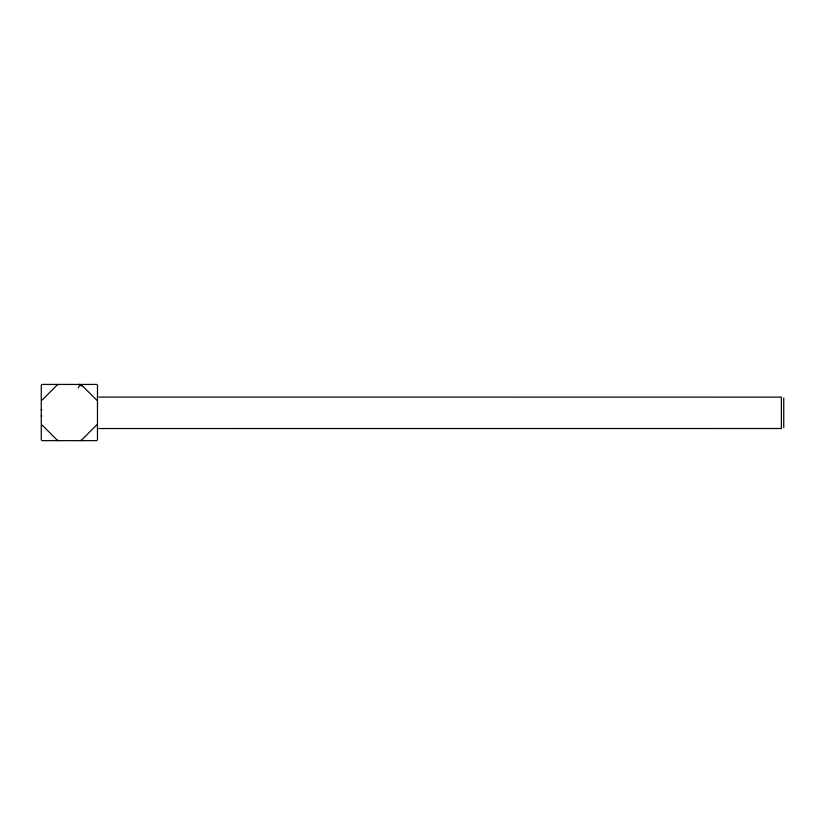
<?xml version="1.0" encoding="UTF-8"?>
<svg xmlns="http://www.w3.org/2000/svg" width="825" height="825" viewBox="0 0 825 825"><rect width="100%" height="100%" fill="white"/><g stroke="black" fill="none" stroke-linecap="round" stroke-linejoin="round"><path stroke-width="1.24" d="M78.365 387.884L79.829 384.357L81.572 385.987M96.762 400.187L81.716 385.131L81.118 385.564L80.004 384.429L41.962 384.429M80.974 385.419L81.458 384.955L80.922 384.636A5.579 1.557 89.1 0 0 80.582 384.615L81.345 385.1C79.231 383.728 78.973 385.914 81.5 384.955L79.592 384.955L81.345 385.1M41.962 400.187L57.018 385.131L58.719 384.429M96.762 424.885L81.716 439.942L80.004 440.643M80.273 384.45L81.716 385.131M81.747 384.429L96.762 384.429M98.948 397.083L781.357 397.124L781.357 428.505L98.948 428.546M41.25 409.664L41.9 409.664M41.25 415.965L41.9 415.965M41.962 440.643L96.762 440.643M58.719 440.643L57.018 439.942L41.962 424.885M79.942 384.45L81.19 385.388L80.004 384.429M783.75 397.908L783.75 427.721M97.474 385.131L97.474 439.942M41.26 385.131L41.26 439.942"/></g></svg>
